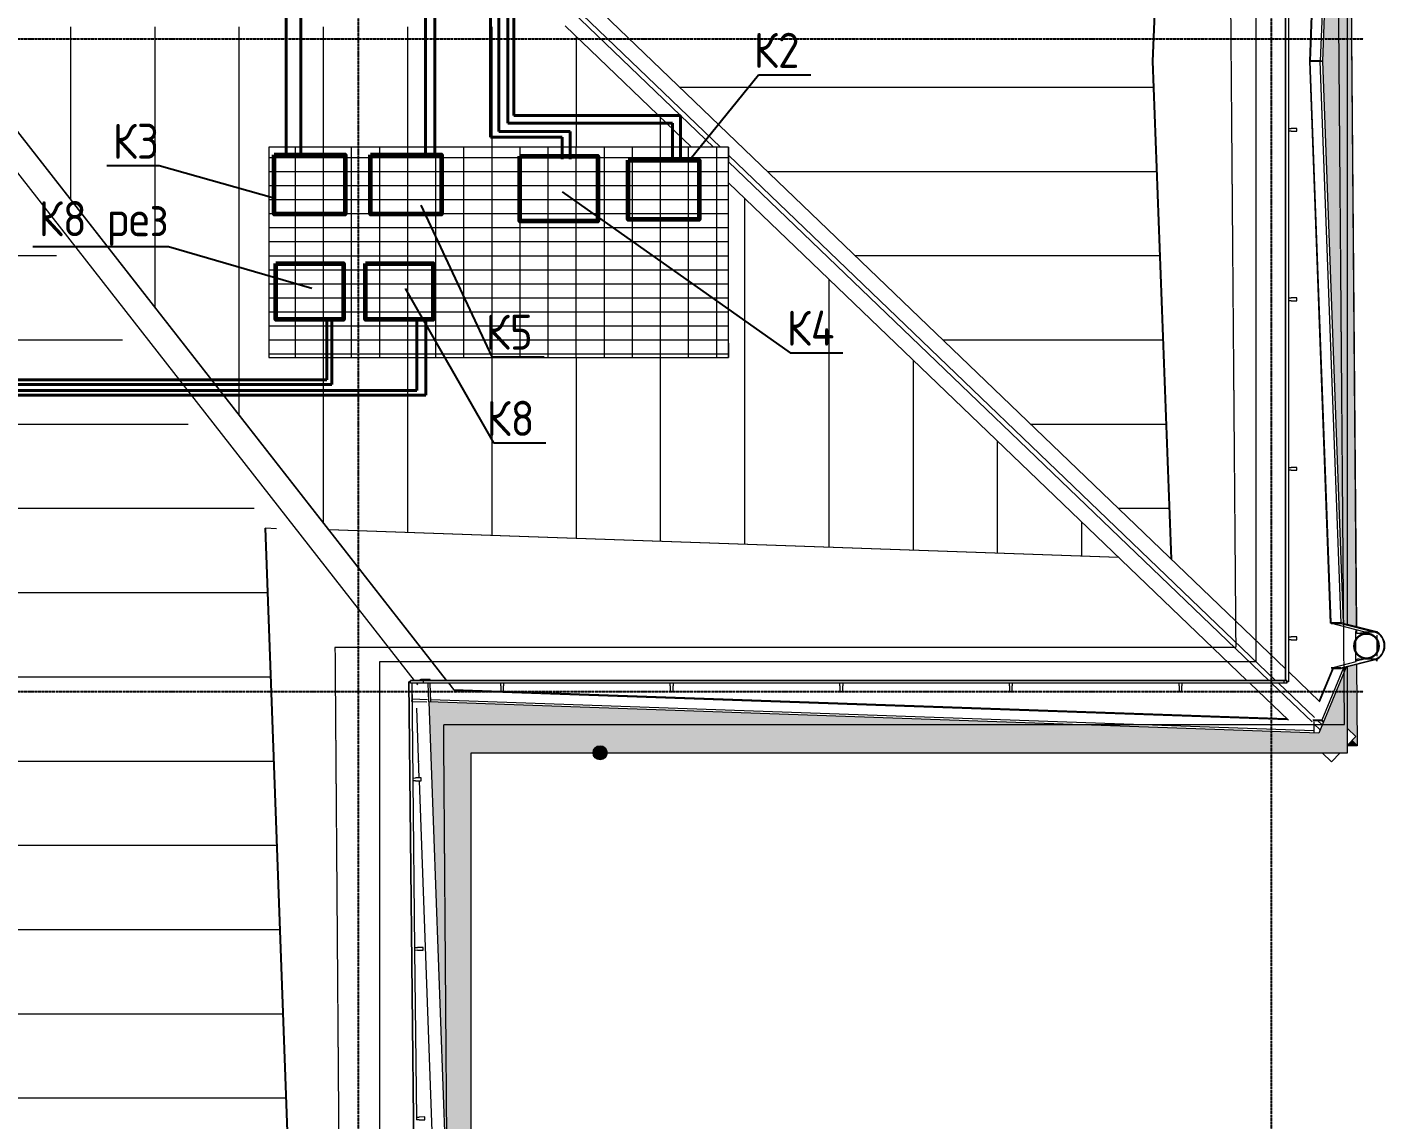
# Model space of a CAD drawing. Header units: millimetres. Extents: x -129048 to 476301, y -5853 to 215316.
# Drawn here: x 465408 to 475076, y 5240 to 13024 of the extents above; entities that cross this region are included whole.
import ezdxf
from ezdxf import colors
from ezdxf.entities.mleader import LeaderData, LeaderLine
from ezdxf.math import Vec2, Vec3

# ---------------------------------------------------------------- set-up
doc = ezdxf.new("R2010")
doc.units = ezdxf.units.MM
doc.linetypes.add('ADSK_Линия сетки', pattern=[25, 20, -2.5, 0, -2.5])
doc.linetypes.add('ADSK_Штриховая_ш3 п1_5', pattern=[4.5, 3, -1.5])
for name, color, linetype, lineweight in [('0_АР', 8, 'Continuous', 20), ('GAZLAITER', 1, 'Continuous', 40), ('Антураж', 7, 'Continuous', 18), ('Кондеи', 6, 'Continuous', 60), ('Несущие колонны', 7, 'Continuous', 18), ('Ограждение', 251, 'Continuous', 18)]:
    doc.layers.add(name, color=color, linetype=linetype, lineweight=lineweight)
doc.layers.add('Обобщенные модели', color=5, linetype='Continuous', lineweight=18, true_color=0x0000ff)
doc.styles.add('PIK', font='isocpeur.ttf', dxfattribs={"width": 0.9, "height": 250})

# ---------------------------------------------------------------- blocks, each defined once
blk = doc.blocks.new('Водосток - Тип 1 _карниз больше 490мм_-5167118-План кровли АР копия 1')
at = {"layer": 'Обобщенные модели'}
for p, q in [((18.8, 335), (26.8, 335)), ((46.5, 335), (125, 335)), ((125, 335), (195.9, 335)), ((215.8, 335), (231.2, 335)), ((125, 185), (18.8, 185)), ((231.2, 185), (125, 185))]:
    blk.add_line(p, q, dxfattribs=at)
blk.add_open_spline([(24.8, 333.9), (23.1, 334.7), (21.1, 335), (18.8, 335)], degree=3, dxfattribs=at)
for points, knots in [([(231.2, 335), (228.9, 335), (224.9, 334.3), (221.1, 331.4), (219.7, 328.8), (219.3, 327.8)], [-1, -1, -1, -1, -0.9411765, -0.8823529, -0.8529412, -0.8529412, -0.8529412, -0.8529412]), ([(18.8, 185), (21.1, 185), (25.1, 185.7), (28.9, 188.6), (30.8, 192.1), (31.6, 194.9), (32, 197.4), (32.1, 199.4), (32.2, 201.5), (32.2, 203.8), (32.1, 206.2), (31.9, 208.7), (31.6, 211.4), (31.3, 214.1), (31, 217), (30.6, 219.9), (30.2, 222.9), (29.8, 226), (29.4, 229.2), (29, 232.4), (28.7, 235.7), (28.3, 240.2), (27.8, 245.9), (27.5, 252), (27.5, 255.8), (27.4, 257.3)], [-1, -1, -1, -1, -0.9411765, -0.8823529, -0.8529412, -0.8235294, -0.8088235, -0.7941176, -0.7794118, -0.7647059, -0.75, -0.7352941, -0.7205882, -0.7058824, -0.6911765, -0.6764706, -0.6617647, -0.6470588, -0.6323529, -0.6176471, -0.6029412, -0.5882353, -0.5588235, -0.5294118, -0.5114255, -0.5114255, -0.5114255, -0.5114255]), ([(220.8, 231), (220.7, 230.4), (220.5, 228.7), (220.2, 226), (219.8, 222.9), (219.4, 219.9), (219, 216.9), (218.7, 214.1), (218.4, 211.4), (218.1, 208.7), (217.9, 206.2), (217.8, 203.8), (217.8, 201.5), (217.9, 199.4), (218, 197.3), (218.4, 194.9), (219.2, 192.1), (221.1, 188.5), (224.9, 185.7), (228.9, 185), (231.2, 185)], [-0.3757535, -0.3757535, -0.3757535, -0.3757535, -0.3676471, -0.3529412, -0.3382353, -0.3235294, -0.3088235, -0.2941176, -0.2794118, -0.2647059, -0.25, -0.2352941, -0.2205882, -0.2058824, -0.1911765, -0.1764706, -0.1470588, -0.1176471, -0.0588235, 0, 0, 0, 0])]:
    blk.add_open_spline(points, degree=3, knots=knots, dxfattribs=at)
blk = doc.blocks.new('Ограждение - 20 доп поручень 300-1864261-План кровли АР копия 1')
at = {"layer": 'Ограждение'}
for p, q in [((-60, 10), (-40, 10)), ((-60, 10), (-60, -10)), ((0, 10), (-40, 10)), ((0, -10), (0, 10)), ((-40, -10), (-60, -10)), ((-40, -10), (0, -10))]:
    blk.add_line(p, q, dxfattribs=at)
blk = doc.blocks.new('Ограждение - 20 доп поручень 300-V17-План кровли АР копия 1')
at = {"layer": 'Ограждение'}
for p, q in [((-60, 10), (-40, 10)), ((0, 10), (-40, 10)), ((0, -10), (0, 10)), ((-60, 0), (-60, -10)), ((-40, -10), (-60, -10)), ((-40, -10), (0, -10))]:
    blk.add_line(p, q, dxfattribs=at)
blk = doc.blocks.new('Ограждение - Ограждение-1863905-План кровли АР копия 1')
for p in [(55530.7, 12296.8), (55530.7, 11089.2), (55530.7, 9881.6), (55530.7, 8674)]:
    blk.add_blockref('Ограждение - 20 доп поручень 300-1864261-План кровли АР копия 1', p)
for name, p, rotation in [('Ограждение - 20 доп поручень 300-1864261-План кровли АР копия 1', (49871.8, 8295), 269.9999999999995), ('Ограждение - 20 доп поручень 300-1864261-План кровли АР копия 1', (51079.4, 8295), 269.9999999999995), ('Ограждение - 20 доп поручень 300-1864261-План кровли АР копия 1', (52287, 8295), 269.9999999999995), ('Ограждение - 20 доп поручень 300-1864261-План кровли АР копия 1', (53494.5, 8295), 269.9999999999995), ('Ограждение - 20 доп поручень 300-1864261-План кровли АР копия 1', (54702.1, 8295), 269.9999999999995), ('Ограждение - 20 доп поручень 300-V17-План кровли АР копия 1', (49295.9, 7670), 0.6131442627560616), ('Ограждение - 20 доп поручень 300-V17-План кровли АР копия 1', (49308.8, 6462.5), 0.6131442627560616), ('Ограждение - 20 доп поручень 300-V17-План кровли АР копия 1', (49321.7, 5255), 0.6131442627560616)]:
    blk.add_blockref(name, p, dxfattribs=dict(rotation=rotation))
blk = doc.blocks.new('Тип верхнего поручня - Верхний поручень_Внутренний_-1864227-План кровли АР копия 1')
at = {"layer": 'Ограждение'}
for p, q in [((55450.7, 8375), (55450.7, 43298.8)), ((55470.7, 43308.8), (55470.7, 8365)), ((49208.4, 8364.9), (49218.4, 8365)), ((49298, -8.8), (49208.4, 8364.9)), ((49218.4, 8355), (49218.4, 8375)), ((49218.4, 8375), (49310.4, 8375)), ((49310.4, 8355), (49218.4, 8355)), ((49228.5, 8355), (49235.9, 7669.4)), ((49310.4, 8375), (55438.4, 8375)), ((49310.4, 8375), (49310.4, 8355)), ((55438.4, 8355), (49310.4, 8355)), ((55438.4, 8375), (55460.7, 8375)), ((55438.4, 8375), (55438.4, 8355)), ((55460.7, 8355), (55438.4, 8355)), ((55460.7, 8375), (55460.7, 8355)), ((55470.7, 8365), (55460.7, 8365)), ((49236, 7659.4), (49248.8, 6461.9)), ((49248.9, 6451.9), (49261.7, 5254.4))]:
    blk.add_line(p, q, dxfattribs=at)
blk = doc.blocks.new('Тип верхнего поручня - Верхний поручень_Внутренний_-V18-План кровли АР копия 1')
at = {"layer": 'Ограждение'}
for p, q in [((55450.7, 43298.8), (55450.7, 8375)), ((55470.7, 43308.8), (55470.7, 8365)), ((49218.4, 8365), (49208.4, 8364.9)), ((49208.4, 8364.9), (49298, -8.8)), ((49218.4, 8355), (49218.4, 8375)), ((49310.4, 8375), (49218.4, 8375)), ((49310.4, 8355), (49218.4, 8355)), ((49228.5, 8355), (49235.9, 7669.4)), ((55438.4, 8375), (49310.4, 8375)), ((55438.4, 8355), (49310.4, 8355)), ((55460.7, 8375), (55438.4, 8375)), ((55460.7, 8355), (55438.4, 8355)), ((55460.7, 8355), (55460.7, 8375)), ((55470.7, 8365), (55460.7, 8365)), ((49236, 7659.4), (49248.8, 6461.9)), ((49248.9, 6451.9), (49261.7, 5254.4))]:
    blk.add_line(p, q, dxfattribs=at)
blk = doc.blocks.new('Ограждение - Ограждение-2966044-План кровли АР копия 1')
at = {"layer": 'Ограждение'}
for p, q in [((50445.5, 13263.9), (55450.7, 8456.6)), ((50385.1, 13172.1), (51426.6, 12171.8)), ((51377.5, 12171.8), (50371.2, 13138.3)), ((50321, 13036.7), (51221.5, 12171.8)), ((51484.6, 12116.1), (55379.6, 8375)), ((55330.6, 8375), (51484.5, 12069.1)), ((51484.5, 11919.2), (55174.6, 8375)), ((55470.7, 8437.4), (55694.8, 8222.2)), ((55195.4, 8355), (55470.7, 8090.6)), ((55639.2, 8078.6), (55351.4, 8355)), ((55400.5, 8355), (55655.6, 8109.9)), ((55696.8, 8023.3), (55652.2, 8066.1)), ((55678.3, 8088.2), (55710.7, 8057)), ((55891.9, 8032.8), (55951.3, 7975.8)), ((55951.3, 7975.8), (55891.9, 7913.9)), ((55711.4, 7859.4), (55778.1, 7795.4)), ((55839.6, 7859.4), (55778.1, 7795.4))]:
    blk.add_line(p, q, dxfattribs=at)
blk = doc.blocks.new('Ограждение - Ограждение-2968461-План кровли АР копия 1')
at = {"layer": 'Ограждение'}
for p, q in [((45620, 13016.7), (45761.8, 13127.5)), ((45761.8, 13127.5), (45762.9, 13128.4)), ((45828.5, 13042.2), (45761.8, 13127.5)), ((45822.3, 13052.4), (45762.9, 13128.4)), ((45477.4, 12905.2), (45620, 13016.7)), ((45705.2, 12907.8), (45620, 13016.7)), ((49476.3, 8375), (45837.8, 13030.2)), ((49478.1, 8375), (45839.7, 13030.2)), ((45476.2, 12904.3), (45477.4, 12905.2)), ((45600.9, 12744.9), (45476.2, 12904.3)), ((45477.4, 12905.2), (45604.1, 12743)), ((49247.9, 8375), (45739, 12864.5)), ((49272.3, 8343.8), (49263.5, 8355)), ((49544, 8288.4), (49491.9, 8355)), ((49545.2, 8289.2), (49493.8, 8355))]:
    blk.add_line(p, q, dxfattribs=at)
blk = doc.blocks.new('Ограждение - Ограждение-4657813-План кровли АР копия 1')
at = {"layer": 'Ограждение', "true_color": 0x373f43}
h = blk.add_hatch(color=149, dxfattribs=at)
h.paths.add_polyline_path([(55961.1, 7909.8), (55956.4, 8487.5), (55891.9, 8470.8), (55891.9, 8032.8), (55951.3, 7975.8), (55923.7, 7947), (55951.3, 7919.5)])
h.paths.add_polyline_path([(55953.9, 8510.6), (55956.3, 8511.2), (55956.1, 8522), (55953.8, 8517.5)])
h.paths.add_polyline_path([(55954.6, 8713.4), (55953.9, 8733.8), (55952.5, 8734.2), (55952.7, 8715.8), (55954.6, 8713.5)])
h.paths.add_polyline_path([(55954.3, 8757.5), (55891.9, 16465.3), (55891.9, 8773.7), (55953.9, 8757.6)])
for points in [[(55956.3, 8511.2), (55956.5, 8511.2), (55956.2, 8522)], [(55957.1, 7909.8), (55961.1, 7909.8), (55923.7, 7947), (55891.9, 7913.9), (55891.9, 7909.8), (55951.3, 7909.8)], [(49660.5, -529.1), (49654.4, 281.3), (49650.9, 225.8), (49650.9, -519.5), (49653.3, -521.9)], [(49660.5, -529.1), (49650.9, -519.5), (49650.9, -521.9), (48550.3, -521.9), (49659.4, -529.1)], [(49660.7, -529.4), (49659.2, -529.1), (49660.5, -529.3)]]:
    blk.add_hatch(color=149, dxfattribs=at).paths.add_polyline_path(points)
at = {"layer": 'Ограждение'}
for p, q in [((55891.9, 16490.2), (55954.5, 8757.9)), ((55891.9, 16465.3), (55954.3, 8757.9)), ((55954.5, 8733.7), (55954.6, 8713.5)), ((55954.7, 8733.6), (55954.8, 8713.4)), ((55956.2, 8522), (55956.3, 8511.2)), ((55956.4, 8522.1), (55956.5, 8511.2)), ((55956.4, 8487.5), (55961.1, 7909.8)), ((55956.6, 8487.6), (55961.3, 7909.6)), ((55961.1, 7909.8), (55923.7, 7947)), ((55961.1, 7909.8), (55891.9, 7909.8)), ((55961.3, 7909.6), (55891.9, 7909.6)), ((49654.4, 281.3), (49660.5, -529.1)), ((49654.6, 284.1), (49660.7, -529.4)), ((49660.7, -529.4), (48519.4, -521.9)), ((49660.5, -529.1), (48550.3, -521.9)), ((49660.5, -529.1), (49650.9, -519.5))]:
    blk.add_line(p, q, dxfattribs=at)
blk = doc.blocks.new('Антураж 4 - Антураж 4-5053377-План кровли АР копия 1')
at = {"layer": 'Антураж'}
for p, q in [((48638.2, 9449.7), (54260.2, 9253.2)), ((54262.9, 9250.7), (48640.2, 9447.1)), ((49230.1, 8225.3), (49230.8, 8240)), ((49230.4, 8238.7), (49230.1, 8232.6)), ((49230.1, 8232.6), (49230.1, 8225.3)), ((49230.1, 8225.3), (49335.6, 8221.6)), ((49230.6, 8238.2), (49230.3, 8232.1)), ((49230.3, 8234.5), (49230.4, 8236.3)), ((49230.3, 8232.1), (49230.3, 8234.5)), ((49230.4, 8236.3), (49230.4, 8238.7)), ((49230.6, 8274.7), (49230.6, 8238.2)), ((49230.8, 8240), (49230.8, 8280.2)), ((49340.8, 8236.2), (49230.8, 8240)), ((55652.2, 8015.8), (49363.8, 8235.4)), ((49529.1, 8309.8), (49861.8, 8298.2)), ((49534.2, 8303.3), (55464.8, 8096.2)), ((49881.8, 8297.5), (55458.1, 8102.6)), ((55652.2, 8079.9), (55652.2, 8015.8)), ((55652.2, 8015.8), (55651.5, 8001))]:
    blk.add_line(p, q, dxfattribs=at)
blk = doc.blocks.new('Антураж 16 - Антураж 16-5664382-План кровли АР копия 1')
at = {"layer": 'Антураж'}
for p, q in [((55623.4, 12786.7), (55771.9, 16796.7)), ((55774.6, 16788.4), (55626.4, 12787)), ((55846.2, 16788.4), (55698, 12787)), ((54504.1, 12786.7), (54554.6, 14147.7)), ((54556.9, 14147.7), (54506.5, 12786.7)), ((54635.5, 9239.6), (54504.1, 12786.7)), ((54504.1, 12786.7), (54506.5, 12786.7)), ((54506.5, 12786.7), (54638, 9237.2)), ((55771.7, 8781.8), (55623.4, 12786.7)), ((55698, 12787), (55626.4, 12787)), ((55626.4, 12787), (55635.1, 12786.6)), ((55635.2, 12785.2), (55626.4, 12784.8)), ((55774.4, 8786.6), (55626.4, 12784.8)), ((55626.4, 12784.8), (55698, 12784.8)), ((55637.5, 12786.6), (55633.1, 12786.8)), ((55633.1, 12786.8), (55700, 12786.8)), ((55633.2, 12785), (55637.5, 12785.2)), ((55700, 12785), (55633.2, 12785)), ((55635.1, 12786.6), (55637.5, 12786.6)), ((55637.5, 12785.2), (55635.2, 12785.2)), ((55712.9, 12786.3), (55698, 12787)), ((55698, 12784.8), (55712.9, 12785.5)), ((55846.2, 8783.3), (55698, 12784.8)), ((55702, 12786.6), (55699.6, 12786.6)), ((55699.6, 12786.6), (55705.7, 12786.3)), ((55705.8, 12785.5), (55699.6, 12785.2)), ((55699.6, 12785.2), (55702, 12785.2)), ((55700, 12786.8), (55706.1, 12786.5)), ((55706.1, 12785.3), (55700, 12785)), ((55703.7, 12786.5), (55702, 12786.6)), ((55702, 12785.2), (55703.8, 12785.3)), ((55706.1, 12786.5), (55703.7, 12786.5)), ((55703.8, 12785.3), (55706.1, 12785.3)), ((55705.7, 12786.3), (55712.9, 12786.3)), ((55712.9, 12785.5), (55705.8, 12785.5)), ((55952.5, 8734.8), (55771.7, 8781.8)), ((55773.4, 8781.3), (55774.2, 8785.6)), ((55845.9, 8785.6), (55774.2, 8785.6)), ((55775.6, 8780.7), (55844.9, 8780.7)), ((55845.9, 8785.6), (55844.9, 8780.7)), ((55844.9, 8780.7), (56088.9, 8717.4)), ((55861.2, 8781.6), (55846.1, 8785.6)), ((55861.1, 8784), (55846.2, 8783.3)), ((56090, 8722.2), (55891.9, 8773.7)), ((55952.6, 8715.9), (55952.5, 8734.8)), ((56017.3, 8717.4), (55952.5, 8734.2)), ((56088.9, 8717.4), (56017.3, 8717.4)), ((55790.5, 8467.5), (55953.9, 8510)), ((55844.9, 8463.7), (56088.9, 8527.1)), ((56090, 8522.2), (55891.9, 8470.8)), ((55953.9, 8510), (55953.8, 8519)), ((56011.7, 8525.6), (55953.9, 8510.6)), ((56088.9, 8527.1), (56017.3, 8527.1)), ((55690.4, 8226.4), (55786.8, 8458.8)), ((55789.3, 8458.8), (55692.2, 8224.7)), ((55862.8, 8463.3), (55708, 8090.3)), ((55844.9, 8463.7), (55775.6, 8463.7)), ((55776.6, 8458.8), (55845.9, 8458.8)), ((55845.9, 8458.8), (55844.9, 8463.7)), ((55881.3, 8468), (55845.9, 8458.8)), ((55862.8, 8463.3), (55876.3, 8456)), ((55708, 8090.3), (55644, 8090.3)), ((55648.2, 8088.2), (55709.6, 8088.2)), ((55721.6, 8083), (55708, 8090.3)), ((55709.7, 8088.1), (55708.8, 8086)), ((55711.2, 8086), (55708.8, 8086)), ((55708.8, 8086), (55714.4, 8083)), ((55709.6, 8088.2), (55715.2, 8085.2)), ((55712.8, 8085.2), (55711.2, 8086)), ((55715.2, 8085.2), (55712.8, 8085.2)), ((55714.4, 8083), (55721.6, 8083))]:
    blk.add_line(p, q, dxfattribs=at)
for centre, major_axis, start_param, end_param in [((55995, 8622.2), (0, 98.5), 5.981327, 6.021983), ((56066.6, 8622.2), (0, 98.5), 3.402795, 6.021983), ((56066.6, 8622.2), (0, 103.5), 3.401894, 6.022884)]:
    blk.add_ellipse(centre, major_axis=major_axis, ratio=0.87865, start_param=start_param, end_param=end_param, dxfattribs=at)
blk = doc.blocks.new('Антураж 20 - Антураж 20-5695603-План кровли АР копия 1')
at = {"layer": 'Антураж'}
for p, q in [((48490.6, 1001.8), (48184.9, 9458.5)), ((48184.9, 9458.5), (48187.8, 9458.5)), ((48264.5, 9455.3), (48187.8, 9458.5)), ((48187.8, 9458.5), (48493.7, 998.3)), ((49286.7, 8381), (49344.8, 8381)), ((49345.9, 8381.2), (49293.2, 8381.2)), ((49349.7, 8381.7), (49344.1, 8381.4)), ((49344.1, 8381.4), (49347, 8381.4)), ((49344.8, 8381), (49358.5, 8381.7)), ((49345, 8375), (49344.8, 8381)), ((49350.5, 8221), (49345.7, 8355)), ((49351.5, 8381.5), (49345.9, 8381.2)), ((49347, 8381.4), (49348.6, 8381.5)), ((49348.6, 8381.5), (49351.5, 8381.5)), ((49358.5, 8381.7), (49349.7, 8381.7)), ((49358.8, 8375), (49358.5, 8381.7)), ((49364.3, 8220.6), (49359.5, 8355)), ((49281.9, 7679.9), (49263.9, 8176.6)), ((49530.5, 803), (49282.6, 7659.9)), ((49546.9, 798.3), (49530.5, 803)), ((49618.7, 803.5), (49533, 803.5)), ((49544.2, 799.1), (49544.8, 802.6)), ((49632.8, 802.6), (49544.8, 802.6)), ((49546.8, 797.7), (49631.9, 797.7)), ((49632.8, 802.6), (49631.9, 797.7)), ((49631.9, 797.7), (49876.6, 728.8)), ((49877.6, 733.6), (49650.9, 797.5)), ((49745.2, 525.4), (49744.1, 742.1)), ((49788.6, 728.8), (49744.1, 741.3)), ((49876.6, 728.8), (49788.6, 728.8)), ((49566.6, 475.1), (49745.2, 525.4)), ((49651.6, 475.1), (49876.6, 538.5)), ((49877.6, 533.6), (49652.5, 470.2)), ((49757.9, 529.8), (49745.2, 526.2)), ((49788.6, 538.5), (49761.5, 530.8)), ((49876.6, 538.5), (49788.6, 538.5)), ((49650.9, 470.2), (49652.5, 470.2)), ((49652.5, 470.2), (49650.9, 444.4)), ((49650.9, 470.2), (49652.5, 470.2)), ((49666.2, 468.9), (49650.9, 225.8)), ((49652.5, 470.2), (49651.6, 475.1)), ((49652.5, 470.2), (49666.2, 468.9)), ((49507.4, -357.1), (49459.2, -301.7)), ((49460.9, -300.2), (49510.3, -357.1)), ((49507.4, -357.1), (49510.3, -357.1))]:
    blk.add_line(p, q, dxfattribs=at)
for centre, major_axis, start_param, end_param in [((49768, 633.6), (0, 98.5), 5.694584, 6.021983), ((49856, 633.6), (0, 98.5), 3.402795, 6.021983), ((49856, 633.6), (0, 103.5), 3.401894, 6.022884), ((49768, 633.6), (0, 98.5), 3.402795, 3.730193)]:
    blk.add_ellipse(centre, major_axis=major_axis, ratio=0.810042, start_param=start_param, end_param=end_param, dxfattribs=at)
blk = doc.blocks.new('СПНК-Разрез пустотелой несущей конструкции-Колонна - HSS101_6X101_6X6_4-5959820-План кровли АР копия 1')
at = {"layer": 'Несущие колонны'}
blk.add_line((51, 51), (51, -51), dxfattribs=at)
blk = doc.blocks.new('СПНК-Разрез пустотелой несущей конструкции-Колонна - HSS101_6X101_6X6_4-5959904-План кровли АР копия 1')
at = {"layer": 'Несущие колонны'}
blk.add_line((51, 51), (51, -51), dxfattribs=at)

msp = doc.modelspace()

# ---------------------------------------------------------------- hatches: boundary and pattern name
at = {"layer": '0_АР'}
h = msp.add_hatch(color=256, dxfattribs=at)
h.paths.add_polyline_path([(460156.04763, -526.1282), (468569.45868, -526.1282), (468569.45868, 470.85917), (468481.41768, 469.80481), (468421.75188, -474.78371), (464071.312, -327.23058), (460060.68677, -462.4321), (459998.42169, -81.34858), (459998.42169, -526.1282), (460149.25034, -526.1282)])
h.paths.add_polyline_path([(426848.18938, -393.11468), (426996.71702, -393.11468), (426995.8422, -30.5167), (426892.03817, -280.99054), (422574.47182, -150.96288), (418243.9977, -302.7896), (418181.71887, 255.10739), (418181.71887, -393.11468), (426834.40351, -393.11468)])
h.paths.add_polyline_path([(459998.42169, 173.65534), (460016.49588, 178.5626), (460106.83739, 1715.55425), (454775.1288, 1522.72712), (454768.65599, 1484.01873), (459998.42169, 1484.01873), (459998.42169, 177.8331)])
h.paths.add_polyline_path([(426996.71702, 307.98998), (426996.71702, 1484.01873), (431808.50926, 1484.01873), (431801.17411, 1522.75808), (426923.7777, 1697.71143), (426980.91393, 312.03845)])
h.paths.add_polyline_path([(418181.71887, 498.46135), (418449.78563, 8044.46376), (412395.48641, 7833.23446), (412388.9887, 7794.37715), (418181.71887, 7794.37715), (418181.71887, 521.17068)])
h.paths.add_polyline_path([(468569.45868, 793.26695), (468569.45868, 7855.20884), (474810.5027, 7855.20884), (474810.5027, 8466.54483), (474799.64795, 8463.30161), (474605.60606, 7995.59286), (468269.12123, 8216.83509), (468537.28994, 799.28958), (468551.3418, 798.37116), (468568.64393, 793.49649)])
h.paths.add_polyline_path([(444717.77099, 1484.01873), (454490.35558, 1484.01873), (454484.99256, 1516.09043), (447978.58263, 1752.2426), (447978.58263, 1629.21475), (438298.58263, 1629.21475), (438298.58263, 1739.90633), (432093.27679, 1522.69313), (432086.80967, 1484.01873), (444709.90267, 1484.01873)])
h.paths.add_polyline_path([(411793.26016, 7794.37715), (412110.68829, 7794.37715), (412105.57997, 7824.92572), (411796.07957, 7895.03328), (411970.99201, 14167.21618), (411736.11657, 20164.30548), (411690.79495, 20175.91607), (411690.79495, 7794.37715)])
h.paths.add_polyline_path([(474810.5027, 8769.43917), (474810.5027, 16800.5412), (474780.01818, 16792.48492), (474631.53347, 12780.54006), (474779.77372, 8777.42067), (474783.20502, 8776.52943)])
h.paths.add_polyline_path([(443273.92993, 13315.94041), (451515.61309, 13634.75334), (451524.95784, 13673.91812), (435026.37434, 13673.91812), (435036.37752, 13633.97199), (443273.89961, 13315.94172)])
h.paths.add_polyline_path([(429583.46955, 13405.17538), (434743.53528, 13605.55867), (434759.84589, 13673.91812), (430023.58263, 13673.91812), (430023.58263, 21008.31207), (429427.12163, 21007.79811), (429447.71262, 20921.1896), (429842.14127, 20793.78649), (429585.95802, 13476.2553)])
h.paths.add_polyline_path([(457100.32125, 13409.8723), (456816.08299, 20843.0004), (457389.97623, 21005.25186), (457399.64863, 21047.10511), (456625.26934, 21047.10511), (456625.26934, 13673.91812), (451796.60167, 13673.91812), (451806.2816, 13633.34853), (457093.45064, 13410.16233)])
h.paths.add_polyline_path([(474810.5027, 17103.43554), (474810.5027, 32792.0834), (474779.89454, 32784.00072), (474490.92605, 24945.22219), (474779.77713, 17111.41615), (474783.20502, 17110.5258)])
h.paths.add_polyline_path([(411690.79495, 20470.39356), (411735.74025, 20481.90775), (411958.45405, 26169.96647), (411735.98664, 31850.24085), (411690.79495, 31861.81815), (411690.79495, 20474.45967)])
h.paths.add_polyline_path([(464256.63893, 20578.85736), (463978.90831, 27851.09231), (463950.4366, 27858.48751), (463950.4366, 21047.10511), (457667.51663, 21047.10511), (457677.33226, 21004.63206), (464062.16559, 20591.44255)])
h.paths.add_polyline_path([(422311.50074, 20701.20681), (429147.24477, 20951.71672), (429160.16092, 21008.31207), (422655.83979, 21008.31207), (422655.83979, 28188.44734), (422612.3936, 28177.3172), (422318.66295, 20879.16209)])
h.paths.add_polyline_path([(463950.4366, 28147.68869), (463979.11188, 28155.13676), (464268.312, 35727.69465), (464206.70712, 37340.78713), (463950.4366, 37340.78713), (463950.4366, 28154.43256)])
h.paths.add_polyline_path([(422655.83979, 28465.23145), (422655.83979, 42943.28345), (422621.0216, 42934.36365), (422337.86721, 35703.51079), (422621.00423, 28474.1557), (422655.35535, 28465.35555)])
h.paths.add_polyline_path([(411690.79495, 32156.29564), (411726.38081, 32165.41211), (411915.14888, 37559.49463), (411726.55312, 42947.71188), (411690.79495, 42956.87248), (411690.79495, 32160.36175)])
h.paths.add_polyline_path([(474810.5027, 33094.97774), (474810.5027, 43242.68471), (474778.61558, 43234.4024), (474593.9667, 38155.3105), (474779.77689, 33102.95842), (474783.20502, 33102.068)])
h.paths.add_polyline_path([(464178.06421, 38090.78713), (463985.8628, 43123.48317), (463950.4366, 43132.68471), (463950.4366, 38090.78713), (464171.27948, 38090.78713)])
h.paths.add_polyline_path([(422655.83979, 43220.06756), (422655.83979, 43712.3958), (411690.79495, 43712.3958), (411690.79495, 43251.34997), (411726.89775, 43260.59886), (411851.01254, 43604.77443), (417072.42341, 43417.46725), (422496.5779, 43611.91877), (422620.72885, 43229.06236), (422655.50382, 43220.15363)])
h.paths.add_polyline_path([(463950.4366, 43421.88589), (464022.86139, 43440.6974), (464125.56796, 43776.85536), (469381.5449, 43594.91903), (474632.61136, 43776.746), (474754.15795, 43546.52079), (474810.5027, 43531.88589), (474810.5027, 43894.59235), (463950.4366, 43894.59235), (463950.4366, 43435.82273)])
h = msp.add_hatch(dxfattribs=at)
h.set_pattern_fill('FP_18', color=256, style=0, pattern_type=2)
h.set_pattern_definition([(180, (431776.56, -4.2), (-7e-14, -600), [])])
h.paths.add_polyline_path([(474610.75804, 8220.45498), (474707.89123, 8454.57991), (474705.15035, 8453.9295), (474608.99109, 8222.15209)])
h.paths.add_polyline_path([(474794.87397, 8451.79464), (474799.84502, 8463.77662), (474781.46228, 8459.00192), (474789.69099, 8454.57991)])
h.paths.add_polyline_path([(474691.9583, 8777.11881), (474693.05607, 8781.40409), (474544.96333, 12780.54006), (474556.13717, 12780.7506), (474631.48457, 12781.86061), (474631.48457, 12782.05014), (474616.56777, 12782.55515), (474544.94795, 12782.76572), (474693.14168, 16784.21278), (474779.68531, 16783.49687), (474779.48582, 16792.48492), (474763.45994, 16788.57628), (474692.8176, 16788.57628), (474691.84011, 16792.83086), (474690.50824, 16792.48492), (474542.06961, 12780.45015), (474690.30177, 8777.54907), (474691.84011, 8777.14951)])
h.paths.add_polyline_path([(474779.77372, 8777.42067), (474779.68531, 8779.80809), (474773.33806, 8779.09226), (474779.68531, 8777.44363)])
h.paths.add_polyline_path([(473554.0845, 9235.35818), (473422.73184, 12782.44059), (473473.13867, 14143.4986), (470492.56582, 14143.4986), (470492.56582, 16253.45792), (470483.92751, 16253.45792), (470483.92751, 16403.45792), (470492.56582, 16403.45792), (470492.56582, 16443.4986), (473558.31925, 16443.4986), (473577.02916, 16949.36832), (473488.27743, 19356.36593), (472130.66123, 19356.36593), (472130.66123, 20256.36593), (473455.09229, 20256.36593), (473302.27611, 24400.82781), (470492.56582, 24400.82781), (470492.56582, 26510.78713), (470483.92751, 26510.78713), (470483.92751, 26660.78713), (470492.56582, 26660.78713), (470492.56582, 26700.82781), (473346.86598, 26700.82781), (473558.98888, 32454.13027), (470492.56582, 32454.13027), (470492.56582, 34754.13027), (473513.83977, 34754.13027), (473502.52721, 35061.48698), (471165.70169, 35061.48698), (471165.70169, 36260.78713), (473458.36005, 36261.48698), (473387.79333, 38179.34578), (473545.60061, 42515.75615), (469455.11235, 38614.5207), (469505.68583, 38614.5207), (469505.68583, 29064.39728), (469867.22063, 29064.39728), (469867.22063, 27664.39728), (469505.68583, 27664.39728), (469505.68583, 27658.78713), (469867.22063, 27658.78713), (469867.22063, 22058.78713), (469505.68583, 22058.78713), (469505.68583, 13408.59678), (469529.18377, 13374.94688), (469505.68583, 13358.53812), (469505.68583, 13314.5207), (469442.65127, 13314.5207), (469380.46965, 13271.09889), (469369.13884, 13254.87276), (473553.19571, 9236.21184)])
h.paths.add_polyline_path([(474618.19376, 12782.5947), (474618.1845, 12782.68816), (474618.1845, 12782.59568)])
h.paths.add_polyline_path([(469418.95377, 13532.80027), (469418.95377, 38581.12879), (469397.62118, 38560.78884), (469397.62118, 30394.71225), (469417.26827, 30394.71225), (469417.26827, 28994.71225), (469397.62118, 28994.71225), (469397.62118, 13563.34932), (469417.77963, 13534.48168)])
h.paths.add_polyline_path([(474691.9583, 17111.11518), (474693.06019, 17115.40046), (474425.98993, 24358.49837), (474423.09249, 24358.49837), (474690.50824, 17111.49182), (474691.84011, 17111.14588)])
h.paths.add_polyline_path([(474779.77713, 17111.41615), (474779.68543, 17113.9033), (474772.94576, 17113.19052), (474779.2825, 17111.54463)])
h.paths.add_polyline_path([(474425.25248, 24378.49837), (474404.35793, 24946.50598), (474427.20177, 25566.08792), (474424.28384, 25566.08792), (474401.44003, 24945.72529), (474422.35504, 24378.49837)])
h.paths.add_polyline_path([(474425.02123, 25586.08792), (474427.93917, 25586.08792), (474693.14168, 32779.0417), (474779.75141, 32780.11848), (474779.38416, 32784.00072), (474763.45994, 32780.11848), (474692.8176, 32780.11848), (474691.84011, 32784.37306), (474690.40658, 32784.00072), (474429.2606, 25701.07019)])
h.paths.add_polyline_path([(474779.77689, 33102.95842), (474779.68549, 33105.44366), (474772.94576, 33104.73272), (474779.68549, 33102.98216)])
h.paths.add_polyline_path([(474507.90753, 38155.32626), (474518.57058, 38155.5196), (474593.94056, 38156.02143), (474593.84773, 38157.13855), (474507.82255, 38157.63513), (474507.90041, 38155.5196)])
h.paths.add_polyline_path([(474580.5494, 38157.67401), (474580.54046, 38157.76582), (474580.54046, 38157.67494)])
h.paths.add_polyline_path([(474778.3842, 43228.04439), (474778.3842, 43234.3423), (474756.8455, 43228.74788), (474771.60738, 43228.36383)])
h.paths.add_polyline_path([(474754.15795, 43546.52079), (474749.90398, 43554.57838), (474742.53561, 43549.53956), (474754.08716, 43546.53918)])
h = msp.add_hatch(dxfattribs=at)
h.set_pattern_fill('FP_17', color=256, style=0, pattern_type=2)
h.set_pattern_definition([(90, (418918.6, 1782.9), (-600, 4e-14), [])])
h.paths.add_polyline_path([(474383.40858, 8092.0225), (474376.73217, 8098.43499), (468800.35985, 8292.1501), (468800.35985, 8290.78713), (468780.35985, 8290.78713), (468780.35985, 8293.98199), (468447.64752, 8305.60753), (468452.73722, 8299.09551), (474115.55307, 8101.37484)])
h.paths.add_polyline_path([(473178.81703, 9248.9965), (470403.0779, 11915.01053), (470403.0779, 10670.47739), (467128.7084, 10670.47739), (467128.7084, 12167.58497), (470140.10826, 12167.58497), (469239.57148, 13032.5235), (469236.28234, 13026.02828), (464758.24012, 13026.02828), (467556.77177, 9445.44055), (473154.1231, 9249.85934)])
h.paths.add_polyline_path([(464549.52974, 13021.02473), (464668.42815, 13113.95387), (464530.02904, 13023.46633), (464531.17226, 13022.00364), (464549.52974, 13022.00364)])
h.paths.add_polyline_path([(464726.28643, 13066.91151), (464725.22049, 13151.08561), (464682.38614, 13123.07983), (464725.22049, 13068.27532)])
h = msp.add_hatch(dxfattribs=at)
h.set_pattern_fill('FP_19', color=256, style=0, pattern_type=2)
h.set_pattern_definition([(180, (436121.63, -4.2), (-7e-14, -600), [])])
h.paths.add_polyline_path([(468428.72339, -364.41548), (468428.92179, -361.27458), (468425.98993, -361.27458)])
h.paths.add_polyline_path([(468462.7448, 794.90302), (468463.38594, 798.37116), (468451.60517, 799.51251), (468202.62681, 7655.70538), (468201.20425, 7655.61902), (468449.10116, 798.79157), (468462.48478, 794.97713)])
h.paths.add_polyline_path([(467409.20609, 997.56214), (467103.46744, 9454.29208), (467106.3993, 9454.29208), (467135.95934, 9453.0627), (464657.59439, 12624.0124), (464657.59439, 4159.31801), (467249.57651, 1180.98547)])
h.paths.add_polyline_path([(464554.28483, 4278.02648), (464554.28483, 7615.58612), (464551.89395, 7620.34121), (464549.52974, 7620.34121), (464549.52974, 4283.49034)])
h.paths.add_polyline_path([(464551.89395, 7654.32656), (464554.28483, 7659.08165), (464554.28483, 12756.19205), (464549.52974, 12762.27596), (464549.52974, 7654.32656)])
h.paths.add_polyline_path([(468200.47885, 7675.68354), (468203.00564, 7675.77455), (468187.38605, 8107.81238), (468184.73326, 8111.2065), (468200.47802, 7675.70653)])
h.paths.add_polyline_path([(464530.02904, 13005.78328), (464531.17226, 13006.6768), (464530.02904, 13012.48903)])
at = {"layer": '0_АР', "lineweight": 9}
h = msp.add_hatch(dxfattribs=at)
h.set_pattern_fill('FP_51', color=256, style=0, pattern_type=2)
h.set_pattern_definition([(0, (418918.58, -4.21), (0, 100), []), (90, (418918.58, -4.21), (-200, 1e-14), [])])
h.paths.add_polyline_path([(467128.7084, 10670.47739), (470403.0779, 10670.47739), (470403.0779, 12167.58497), (467128.7084, 12167.58497), (467128.7084, 10923.52882)])
at = {"layer": '0_АР'}
h = msp.add_hatch(color=256, dxfattribs=at)
edge = h.paths.add_edge_path()
edge.add_arc((469487.68983, 7855.20884), 50, 0, 360)

# ---------------------------------------------------------------- linework, layer by layer
at = {"linetype": 'ADSK_Линия сетки'}
for p, q in [((467768.14798, -3728.71764), (467768.14798, 44218.78559)), ((474268.14798, -3728.71764), (474268.14798, 44218.78559)), ((405120.60046, 12940.78713), (474923.43551, 12940.78713)), ((405120.60046, 8290.78713), (474923.43551, 8290.78713))]:
    msp.add_line(p, q, dxfattribs=at)
at = {"layer": '0_АР', "linetype": 'ADSK_Штриховая_ш3 п1_5'}
for p, q in [((474788.88739, 8055.21594), (474500.64624, 43694.59235)), ((473737.09123, 42894.59235), (474014.41396, 8605.21594)), ((474014.41396, 8605.21594), (467600.15338, 8605.21594)), ((467600.15338, 8605.21594), (467662.10452, 442.58164)), ((468374.34983, 8055.21594), (474788.88739, 8055.21594)), ((468438.23977, -362.8726), (468374.34983, 8055.21594))]:
    msp.add_line(p, q, dxfattribs=at)
at = {"layer": '0_АР'}
for p, q in [((474160.5027, 8505.20884), (474160.5027, 43244.59235)), ((474780.02335, 16792.62454), (474631.48457, 12781.86061)), ((474810.5027, 8769.43917), (474810.5027, 16800.5412)), ((474631.48457, 12781.86061), (474779.77372, 8777.42067)), ((470403.0779, 12167.58497), (467128.7084, 12167.58497)), ((467128.7084, 12167.58497), (467128.7084, 10670.47739)), ((470403.0779, 10670.47739), (470403.0779, 12167.58497)), ((467128.7084, 10670.47739), (470403.0779, 10670.47739)), ((474779.77372, 8777.42067), (474810.5027, 8769.43917)), ((467919.45868, 8505.20884), (474160.5027, 8505.20884)), ((467919.45868, 123.8718), (467919.45868, 8505.20884)), ((474799.84502, 8463.77662), (474605.60606, 7995.59286)), ((474810.5027, 8466.54483), (474799.84502, 8463.77662)), ((474810.5027, 7855.20884), (474810.5027, 8466.54483)), ((474605.60606, 7995.59286), (468269.12123, 8216.83509)), ((468269.12123, 8216.83509), (468537.28994, 799.28958)), ((468569.45868, 793.26695), (468569.45868, 7855.20884)), ((468569.45868, 7855.20884), (474810.5027, 7855.20884))]:
    msp.add_line(p, q, dxfattribs=at)
at = {"layer": '0_АР', "lineweight": 30}
msp.add_circle((474945.50494, 8615.20884), 88, dxfattribs=at)
at = {"layer": '0_АР'}
msp.add_circle((469487.68983, 7855.20884), 50, dxfattribs=at)
at = {"layer": 'GAZLAITER', "color": 5, "lineweight": 40, "ltscale": 10}
for p, q in [((468830.09668, 17322.94966), (468830.09668, 12339.71689)), ((468707.20927, 17214.89603), (468707.20927, 12239.26416)), ((468311.65784, 12116.7236), (468311.65784, 13527.54136)), ((467358.00798, 12116.7236), (467358.00798, 13403.41265)), ((468830.09668, 12339.71689), (470004.11999, 12339.71689)), ((470004.11999, 12339.71689), (470004.11999, 12083.75078)), ((468707.20927, 12239.26416), (469218.91339, 12239.26416)), ((469218.91339, 12239.26416), (469218.91339, 12084.4233)), ((467541.14007, 10928.03686), (467541.14007, 10512.18337)), ((468182.79177, 10435.76187), (468182.79177, 10928.03686)), ((467541.14007, 10512.18337), (461107.32182, 10512.18337)), ((461160.21588, 10435.76187), (468182.79177, 10435.76187))]:
    msp.add_line(p, q, dxfattribs=at)
at = {"layer": 'GAZLAITER', "color": 1, "lineweight": 40, "ltscale": 10}
for p, q in [((468874.16427, 17350.2847), (468874.16427, 12393.67111)), ((468767.7768, 17242.23107), (468767.7768, 12280.55938)), ((468243.91776, 12855.02227), (468243.91776, 13460.27812)), ((467253.27143, 12116.7236), (467253.27143, 13403.41265)), ((468243.91776, 12116.7236), (468243.91776, 12855.02227)), ((468874.16427, 12393.67111), (470060.71704, 12393.67111)), ((470060.71704, 12393.67111), (470060.71704, 12083.75078)), ((468767.7768, 12280.55938), (469274.50834, 12280.55938)), ((469274.50834, 12280.55938), (469274.50834, 12083.75078)), ((467577.39322, 10478.15251), (467577.39322, 10928.03686)), ((468246.29765, 10401.1767), (468246.29765, 10928.03686)), ((461130.87513, 10478.15251), (467577.39322, 10478.15251)), ((461184.77298, 10401.1767), (468246.29765, 10401.1767))]:
    msp.add_line(p, q, dxfattribs=at)
at = {"layer": 'Кондеи'}
for points in [[(467166.65871, 12113.06627), (467671.91082, 12113.06627), (467671.91082, 11691.06394), (467166.65871, 11691.06394)], [(467853.28279, 12113.06627), (468358.5349, 12113.06627), (468358.5349, 11691.06394), (467853.28279, 11691.06394)], [(468917.15201, 12105.06416), (469472.92933, 12105.06416), (469472.92933, 11640.8616), (468917.15201, 11640.8616)], [(469687.57042, 12076.68466), (470192.82253, 12076.68466), (470192.82253, 11654.68233), (469687.57042, 11654.68233)], [(467180.11776, 11340.96103), (467660.10726, 11340.96103), (467660.10726, 10940.05881), (467180.11776, 10940.05881)], [(467818.54163, 11340.96103), (468298.53113, 11340.96103), (468298.53113, 10940.05881), (467818.54163, 10940.05881)]]:
    msp.add_lwpolyline(points, close=True, dxfattribs=at)

# ---------------------------------------------------------------- block references
at = {"layer": '0_АР'}
for name, p in [('Антураж 16 - Антураж 16-5664382-План кровли АР копия 1', (418918.58263, -4.21287)), ('Тип верхнего поручня - Верхний поручень_Внутренний_-1864227-План кровли АР копия 1', (418918.58263, -4.21287)), ('Тип верхнего поручня - Верхний поручень_Внутренний_-V18-План кровли АР копия 1', (418918.58263, -4.21287)), ('Ограждение - Ограждение-1863905-План кровли АР копия 1', (418918.58263, -4.21287)), ('Антураж 4 - Антураж 4-5053377-План кровли АР копия 1', (418918.58263, -4.21287)), ('Ограждение - Ограждение-4657813-План кровли АР копия 1', (418918.58263, -4.21287)), ('Ограждение - Ограждение-2966044-План кровли АР копия 1', (418918.58263, -4.21287)), ('Ограждение - Ограждение-2968461-План кровли АР копия 1', (418918.58263, -4.21287)), ('СПНК-Разрез пустотелой несущей конструкции-Колонна - HSS101_6X101_6X6_4-5959820-План кровли АР копия 1', (470352.13854, 12116.58497)), ('СПНК-Разрез пустотелой несущей конструкции-Колонна - HSS101_6X101_6X6_4-5959904-План кровли АР копия 1', (470352.13854, 10721.47739)), ('Антураж 20 - Антураж 20-5695603-План кровли АР копия 1', (418918.58263, -4.21287))]:
    msp.add_blockref(name, p, dxfattribs=at)
at = {"layer": '0_АР', "rotation": 270.4633818725631}
msp.add_blockref('Водосток - Тип 1 _карниз больше 490мм_-5167118-План кровли АР копия 1', (474683.37027, 8736.97088), dxfattribs=at)

# ---------------------------------------------------------------- leaders
at = {"layer": 'GAZLAITER', "color": 18, "lineweight": 25, "ltscale": 10, "true_color": 0x000000}
ml = msp.add_multileader_mtext('Standard', dxfattribs=at)
ml.set_content('{\\C256;\\c0;К2}', color=2, style='PIK')
ml.set_leader_properties()
ml.build(insert=Vec2(0, 0))
ml.multileader.update_dxf_attribs({"text_left_attachment_type": 6, "text_right_attachment_type": 6, "dogleg_length": 0.36, "arrow_head_size": 0.18})
ctx = ml.context
ctx.base_point, ctx.char_height, ctx.arrow_head_size, ctx.landing_gap_size, ctx.plane_origin = Vec3(470615.55309, 12683.66359), 250, 0.18, 0.09, Vec3(469897.16954, 12753.99323)
ctx.left_attachment, ctx.right_attachment, ctx.text_align_type = 6, 6, 2
notes = []
notes.append((ctx, [(0, (1, 1, 0), (470615.19309, 12683.66359), (1, 0), 0.36, [(0, [(470128.46976, 12083.75078)], 0, [])])]))
ctx.mtext.insert, ctx.mtext.alignment, ctx.mtext.flow_direction = Vec3(470908.14309, 12983.66359), 3, 5
ml = msp.add_multileader_mtext('Standard', dxfattribs=at)
ml.set_content('{\\C256;\\c0;К3}', color=2, style='PIK')
ml.set_leader_properties()
ml.build(insert=Vec2(0, 0))
ml.multileader.update_dxf_attribs({"text_left_attachment_type": 6, "text_right_attachment_type": 6, "dogleg_length": 0.36, "arrow_head_size": 0.18})
ctx = ml.context
ctx.base_point, ctx.char_height, ctx.arrow_head_size, ctx.landing_gap_size, ctx.plane_origin = Vec3(466055.40506, 12036.01875), 250, 0.18, 0.09, Vec3(467220.76386, 12320.27634)
ctx.left_attachment, ctx.right_attachment, ctx.text_align_type = 6, 6, 2
notes.append((ctx, [(1, (1, 1, 0), (466348.44506, 12036.01875), (-1, 0), 0.36, [(0, [(467164.59346, 11805.89626)], 0, [])])]))
ctx.mtext.insert, ctx.mtext.alignment, ctx.mtext.flow_direction = Vec3(466347.99506, 12336.01875), 3, 5
ml = msp.add_multileader_mtext('Standard', dxfattribs=at)
ml.set_content('{\\C256;\\c0;К4}', color=2, style='PIK')
ml.set_leader_properties()
ml.build(insert=Vec2(0, 0))
ml.multileader.update_dxf_attribs({"text_left_attachment_type": 6, "text_right_attachment_type": 6, "dogleg_length": 0.36, "arrow_head_size": 0.18})
ctx = ml.context
ctx.base_point, ctx.char_height, ctx.arrow_head_size, ctx.landing_gap_size, ctx.plane_origin = Vec3(470842.66819, 10704.68151), 250, 0.18, 0.09, Vec3(469620.01309, 12937.29167)
ctx.left_attachment, ctx.right_attachment, ctx.text_align_type = 6, 6, 2
notes.append((ctx, [(0, (1, 1, 0), (470842.30819, 10704.68151), (1, 0), 0.36, [(0, [(469218.33436, 11850.40592)], 0, [])])]))
ctx.mtext.insert, ctx.mtext.alignment, ctx.mtext.flow_direction = Vec3(471157.75819, 11004.68151), 3, 5
ml = msp.add_multileader_mtext('Standard', dxfattribs=at)
ml.set_content('{\\C256;\\c0;К8 рез}', color=2, style='PIK')
ml.set_leader_properties()
ml.build(insert=Vec2(0, 0))
ml.multileader.update_dxf_attribs({"text_left_attachment_type": 6, "text_right_attachment_type": 6, "dogleg_length": 0.36, "arrow_head_size": 0.18})
ctx = ml.context
ctx.base_point, ctx.char_height, ctx.arrow_head_size, ctx.landing_gap_size, ctx.plane_origin = Vec3(465525.12737, 11459.46358), 250, 0.18, 0.09, Vec3(467939.7616, 9810.37244)
ctx.left_attachment, ctx.right_attachment, ctx.text_align_type = 6, 6, 2
notes.append((ctx, [(1, (1, 1, 0), (466414.41737, 11459.46358), (-1, 0), 0.36, [(0, [(467435.83956, 11161.38172)], 0, [])])]))
ctx.mtext.insert, ctx.mtext.alignment, ctx.mtext.flow_direction = Vec3(466413.96737, 11784.46358), 3, 5
ml = msp.add_multileader_mtext('Standard', dxfattribs=at)
ml.set_content('{\\C256;\\c0;К5}', color=2, style='PIK')
ml.set_leader_properties()
ml.build(insert=Vec2(0, 0))
ml.multileader.update_dxf_attribs({"text_left_attachment_type": 6, "text_right_attachment_type": 6, "dogleg_length": 0.36, "arrow_head_size": 0.18})
ctx = ml.context
ctx.base_point, ctx.char_height, ctx.arrow_head_size, ctx.landing_gap_size, ctx.plane_origin = Vec3(468716.39959, 10676.41045), 250, 0.18, 0.09, Vec3(468662.98665, 10920.56794)
ctx.left_attachment, ctx.right_attachment, ctx.text_align_type = 6, 6, 2
notes.append((ctx, [(0, (1, 1, 0), (468716.03959, 10676.41045), (1, 0), 0.36, [(0, [(468210.68956, 11756.40698)], 0, [])])]))
ctx.mtext.insert, ctx.mtext.alignment, ctx.mtext.flow_direction = Vec3(469008.98959, 10976.41045), 3, 5
ml = msp.add_multileader_mtext('Standard', dxfattribs=at)
ml.set_content('{\\C256;\\c0;К8}', color=2, style='PIK')
ml.set_leader_properties()
ml.build(insert=Vec2(0, 0))
ml.multileader.update_dxf_attribs({"text_left_attachment_type": 6, "text_right_attachment_type": 6, "dogleg_length": 0.36, "arrow_head_size": 0.18})
ctx = ml.context
ctx.base_point, ctx.char_height, ctx.arrow_head_size, ctx.landing_gap_size, ctx.plane_origin = Vec3(468728.78882, 10061.96525), 250, 0.18, 0.09, Vec3(468099.50145, 11394.72658)
ctx.left_attachment, ctx.right_attachment, ctx.text_align_type = 6, 6, 2
notes.append((ctx, [(0, (1, 1, 0), (468728.42882, 10061.96525), (1, 0), 0.36, [(0, [(468099.50145, 11161.38172)], 0, [])])]))
ctx.mtext.insert, ctx.mtext.alignment, ctx.mtext.flow_direction = Vec3(469021.37882, 10361.96525), 3, 5
for ctx, leaders in notes:
    for number, flags, end, landing, length, lines in leaders:
        leader = LeaderData()
        leader.index, (leader.has_last_leader_line, leader.has_dogleg_vector, leader.attachment_direction) = number, flags
        leader.last_leader_point, leader.dogleg_vector, leader.dogleg_length = Vec3(end), Vec3(landing), length
        for number, points, colour, breaks in lines:
            line = LeaderLine()
            line.index, line.vertices, line.color, line.breaks = number, Vec3.list(points), colors.encode_raw_color(colour), breaks
            leader.lines.append(line)
        ctx.leaders.append(leader)

doc.saveas('drawing.dxf')
